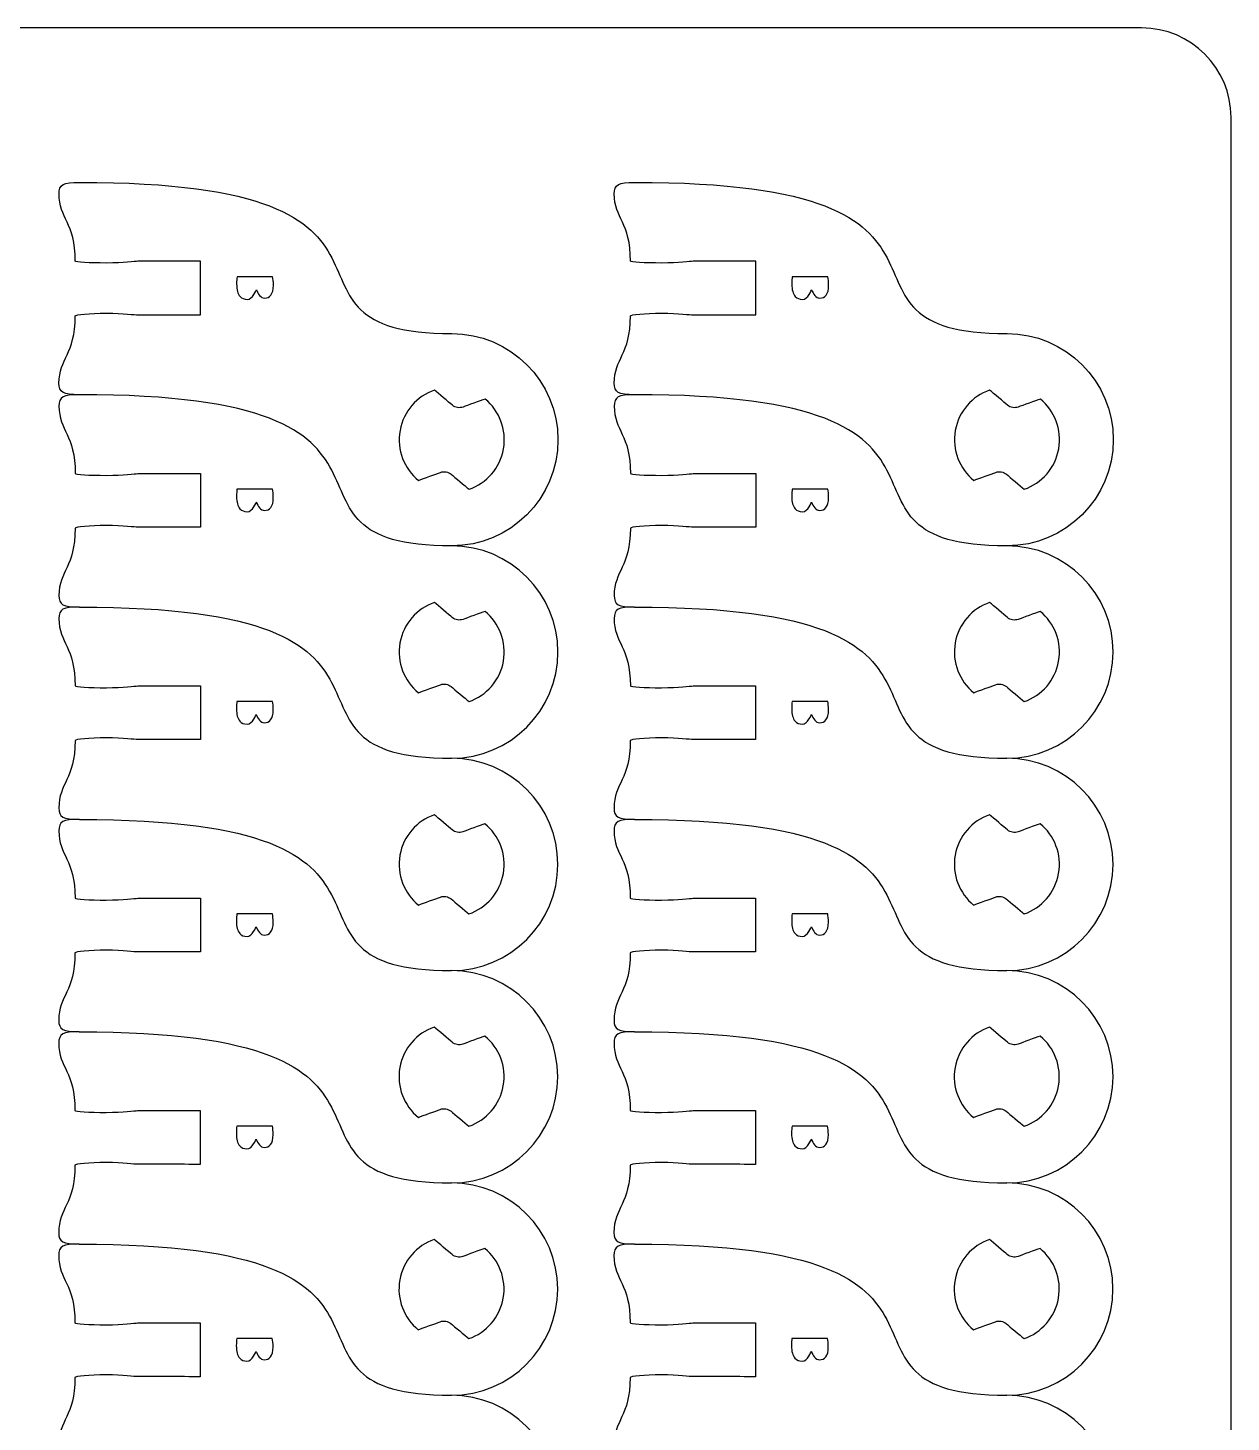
# Model space of a CAD drawing. Extents: x 0 to 300, y 0 to 300.
# Drawn here: x 232.8 to 300, y 222.2 to 300.1 of the extents above; entities that cross this region are included whole.
import ezdxf

# ---------------------------------------------------------------- set-up
doc = ezdxf.new("R2010")
doc.units = 0
doc.header["$MEASUREMENT"] = 0
doc.layers.add('DEFAULT', color=7, linetype='CONTINUOUS')

msp = doc.modelspace()

# ---------------------------------------------------------------- linework, layer by layer
at = {"layer": 'DEFAULT', "color": 1}
for points, knots in [([(295, 0.1), (198.333, 0.1), (101.667, 0.1), (5, 0.1), (2.25, 0.1), (0, 2.35), (0, 5.1), (0, 101.767), (0, 198.433), (0, 295.1), (0, 297.85), (2.25, 300.1), (5, 300.1), (101.667, 300.1), (198.333, 300.1), (295, 300.1), (297.75, 300.1), (300, 297.85), (300, 295.1), (300, 198.433), (300, 101.767), (300, 5.1), (300, 2.35), (297.75, 0.1), (295, 0.1)], [0, 0, 0, 0, 822.047, 822.047, 822.047, 823.047, 823.047, 823.047, 1645.094, 1645.094, 1645.094, 1646.094, 1646.094, 1646.094, 2468.141, 2468.141, 2468.141, 2469.141, 2469.141, 2469.141, 3291.188, 3291.188, 3291.188, 3292.188, 3292.188, 3292.188, 3292.188]), ([(234.522, 280.245), (234.522, 279.723), (234.747, 279.6), (235.668, 279.6), (256.941, 279.6), (245.038, 271.154), (256.461, 271.151), (259.735, 271.147), (262.398, 273.81), (262.398, 277.084), (262.402, 280.354), (259.735, 283.018), (256.464, 283.018), (245.041, 283.021), (256.944, 291.467), (235.672, 291.467), (234.751, 291.467), (234.525, 291.344), (234.525, 290.825), (234.525, 289.431), (235.432, 289.269), (235.432, 287.057), (235.432, 287.004), (236.211, 286.958), (237.178, 286.958), (238.152, 286.958), (238.755, 287.057), (238.931, 287.057), (240.098, 287.057), (241.264, 287.057), (242.431, 287.057), (242.431, 286.057), (242.431, 285.056), (242.431, 284.055), (242.431, 284.055), (239.806, 284.059), (238.931, 284.059), (238.755, 284.059), (238.145, 284.157), (237.178, 284.161), (236.219, 284.157), (235.439, 284.069), (235.428, 284.009), (235.428, 281.801), (234.522, 281.639), (234.522, 280.245)], [1, 1, 1, 1, 2, 2, 2, 3, 3, 3, 4, 4, 4, 5, 5, 5, 6, 6, 6, 7, 7, 7, 8, 8, 8, 9, 9, 9, 10, 10, 10, 19.92, 19.92, 19.92, 28.43, 28.43, 28.43, 29.43, 29.43, 29.43, 30.43, 30.43, 30.43, 31.43, 31.43, 31.43, 32.43, 32.43, 32.43, 32.43]), ([(265.538, 280.245), (265.538, 279.723), (265.764, 279.6), (266.685, 279.6), (287.957, 279.6), (276.055, 271.154), (287.478, 271.151), (290.751, 271.147), (293.415, 273.81), (293.415, 277.084), (293.418, 280.354), (290.751, 283.018), (287.481, 283.018), (276.058, 283.021), (287.961, 291.467), (266.688, 291.467), (265.768, 291.467), (265.542, 291.344), (265.542, 290.825), (265.542, 289.431), (266.449, 289.269), (266.449, 287.057), (266.449, 287.004), (267.228, 286.958), (268.195, 286.958), (269.169, 286.958), (269.772, 287.057), (269.948, 287.057), (271.115, 287.057), (272.281, 287.057), (273.448, 287.057), (273.448, 286.057), (273.448, 285.056), (273.448, 284.055), (273.448, 284.055), (270.823, 284.059), (269.948, 284.059), (269.772, 284.059), (269.161, 284.157), (268.195, 284.161), (267.235, 284.157), (266.456, 284.069), (266.445, 284.009), (266.445, 281.801), (265.538, 281.639), (265.538, 280.245)], [1, 1, 1, 1, 2, 2, 2, 3, 3, 3, 4, 4, 4, 5, 5, 5, 6, 6, 6, 7, 7, 7, 8, 8, 8, 9, 9, 9, 10, 10, 10, 19.92, 19.92, 19.92, 28.43, 28.43, 28.43, 29.43, 29.43, 29.43, 30.43, 30.43, 30.43, 31.43, 31.43, 31.43, 32.43, 32.43, 32.43, 32.43]), ([(253.575, 277.596), (253.766, 278.675), (254.524, 279.515), (255.494, 279.857), (255.72, 279.667), (256.302, 279.18), (256.496, 279.014), (256.662, 278.876), (256.891, 278.838), (257.096, 278.908), (257.336, 279), (258.055, 279.257), (258.327, 279.356), (259.117, 278.707), (259.544, 277.656), (259.354, 276.576), (259.163, 275.49), (258.401, 274.65), (257.431, 274.315), (257.209, 274.502), (256.627, 274.989), (256.433, 275.155), (256.267, 275.292), (256.038, 275.334), (255.833, 275.26), (255.593, 275.172), (254.888, 274.915), (254.609, 274.812), (253.812, 275.461), (253.381, 276.513), (253.575, 277.596)], [1, 1, 1, 1, 2, 2, 2, 3, 3, 3, 4, 4, 4, 5, 5, 5, 6, 6, 6, 7, 7, 7, 8, 8, 8, 9, 9, 9, 10, 10, 10, 11, 11, 11, 11]), ([(284.592, 277.596), (284.782, 278.675), (285.541, 279.515), (286.511, 279.857), (286.737, 279.667), (287.319, 279.18), (287.513, 279.014), (287.679, 278.876), (287.908, 278.838), (288.113, 278.908), (288.353, 279), (289.072, 279.257), (289.344, 279.356), (290.134, 278.707), (290.561, 277.656), (290.37, 276.576), (290.18, 275.49), (289.418, 274.65), (288.448, 274.315), (288.226, 274.502), (287.643, 274.989), (287.449, 275.155), (287.284, 275.292), (287.054, 275.334), (286.85, 275.26), (286.61, 275.172), (285.904, 274.915), (285.626, 274.812), (284.828, 275.461), (284.398, 276.513), (284.592, 277.596)], [1, 1, 1, 1, 2, 2, 2, 3, 3, 3, 4, 4, 4, 5, 5, 5, 6, 6, 6, 7, 7, 7, 8, 8, 8, 9, 9, 9, 10, 10, 10, 11, 11, 11, 11]), ([(235.668, 279.6), (234.747, 279.6), (234.522, 279.476), (234.522, 278.958), (234.522, 277.564), (235.428, 277.402), (235.428, 275.19), (235.428, 275.137), (236.208, 275.091), (237.174, 275.091), (238.148, 275.091), (238.751, 275.19), (238.928, 275.19), (240.094, 275.19), (241.261, 275.19), (242.427, 275.19), (242.427, 274.189), (242.427, 273.188), (242.427, 272.188), (242.427, 272.188), (239.803, 272.191), (238.928, 272.191), (238.751, 272.191), (238.141, 272.29), (237.174, 272.294), (236.215, 272.29), (235.435, 272.202), (235.425, 272.142), (235.425, 269.933), (234.518, 269.771), (234.518, 268.378), (234.518, 267.856), (234.744, 267.732), (235.665, 267.732), (256.937, 267.732), (245.034, 259.287), (256.457, 259.283), (259.731, 259.28), (262.395, 261.943), (262.395, 265.217), (262.398, 268.487), (259.731, 271.151), (256.461, 271.151)], [0, 0, 0, 0, 1, 1, 1, 2, 2, 2, 3, 3, 3, 4, 4, 4, 13.92, 13.92, 13.92, 22.43, 22.43, 22.43, 23.43, 23.43, 23.43, 24.43, 24.43, 24.43, 25.43, 25.43, 25.43, 26.43, 26.43, 26.43, 27.43, 27.43, 27.43, 28.43, 28.43, 28.43, 29.43, 29.43, 29.43, 30.43, 30.43, 30.43, 30.43]), ([(266.685, 279.6), (265.764, 279.6), (265.538, 279.476), (265.538, 278.958), (265.538, 277.564), (266.445, 277.402), (266.445, 275.19), (266.445, 275.137), (267.225, 275.091), (268.191, 275.091), (269.165, 275.091), (269.768, 275.19), (269.945, 275.19), (271.111, 275.19), (272.278, 275.19), (273.444, 275.19), (273.444, 274.189), (273.444, 273.188), (273.444, 272.188), (273.444, 272.188), (270.819, 272.191), (269.945, 272.191), (269.768, 272.191), (269.158, 272.29), (268.191, 272.294), (267.232, 272.29), (266.452, 272.202), (266.441, 272.142), (266.441, 269.933), (265.535, 269.771), (265.535, 268.378), (265.535, 267.856), (265.761, 267.732), (266.681, 267.732), (287.954, 267.732), (276.051, 259.287), (287.474, 259.283), (290.748, 259.28), (293.411, 261.943), (293.411, 265.217), (293.415, 268.487), (290.748, 271.151), (287.478, 271.151)], [0, 0, 0, 0, 1, 1, 1, 2, 2, 2, 3, 3, 3, 4, 4, 4, 13.92, 13.92, 13.92, 22.43, 22.43, 22.43, 23.43, 23.43, 23.43, 24.43, 24.43, 24.43, 25.43, 25.43, 25.43, 26.43, 26.43, 26.43, 27.43, 27.43, 27.43, 28.43, 28.43, 28.43, 29.43, 29.43, 29.43, 30.43, 30.43, 30.43, 30.43]), ([(235.664, 267.732), (234.744, 267.732), (234.518, 267.609), (234.518, 267.09), (234.518, 265.697), (235.425, 265.534), (235.425, 263.322), (235.425, 263.27), (236.204, 263.224), (237.171, 263.224), (238.144, 263.224), (238.748, 263.322), (238.924, 263.322), (240.091, 263.322), (241.257, 263.322), (242.424, 263.322), (242.424, 262.322), (242.424, 261.321), (242.424, 260.32), (242.424, 260.32), (239.799, 260.324), (238.924, 260.324), (238.748, 260.324), (238.137, 260.423), (237.171, 260.426), (236.211, 260.423), (235.432, 260.334), (235.421, 260.274), (235.421, 258.066), (234.514, 257.904), (234.514, 256.51), (234.514, 255.988), (234.74, 255.865), (235.661, 255.865), (256.933, 255.865), (245.031, 247.419), (256.454, 247.416), (259.727, 247.412), (262.391, 250.076), (262.391, 253.349), (262.394, 256.62), (259.727, 259.283), (256.457, 259.283)], [0, 0, 0, 0, 1, 1, 1, 2, 2, 2, 3, 3, 3, 4, 4, 4, 13.92, 13.92, 13.92, 22.43, 22.43, 22.43, 23.43, 23.43, 23.43, 24.43, 24.43, 24.43, 25.43, 25.43, 25.43, 26.43, 26.43, 26.43, 27.43, 27.43, 27.43, 28.43, 28.43, 28.43, 29.43, 29.43, 29.43, 30.43, 30.43, 30.43, 30.43]), ([(253.572, 265.728), (253.762, 266.808), (254.521, 267.647), (255.491, 267.99), (255.716, 267.799), (256.299, 267.312), (256.493, 267.147), (256.658, 267.009), (256.888, 266.97), (257.092, 267.041), (257.332, 267.132), (258.052, 267.39), (258.323, 267.489), (259.114, 266.84), (259.541, 265.788), (259.35, 264.709), (259.16, 263.622), (258.398, 262.783), (257.427, 262.448), (257.205, 262.634), (256.623, 263.121), (256.429, 263.287), (256.263, 263.425), (256.034, 263.467), (255.829, 263.393), (255.589, 263.305), (254.884, 263.047), (254.605, 262.945), (253.808, 263.594), (253.378, 264.645), (253.572, 265.728)], [1, 1, 1, 1, 2, 2, 2, 3, 3, 3, 4, 4, 4, 5, 5, 5, 6, 6, 6, 7, 7, 7, 8, 8, 8, 9, 9, 9, 10, 10, 10, 11, 11, 11, 11]), ([(266.681, 267.732), (265.76, 267.732), (265.535, 267.609), (265.535, 267.09), (265.535, 265.697), (266.441, 265.534), (266.441, 263.322), (266.441, 263.27), (267.221, 263.224), (268.188, 263.224), (269.161, 263.224), (269.765, 263.322), (269.941, 263.322), (271.107, 263.322), (272.274, 263.322), (273.44, 263.322), (273.44, 262.322), (273.44, 261.321), (273.44, 260.32), (273.44, 260.32), (270.816, 260.324), (269.941, 260.324), (269.765, 260.324), (269.154, 260.423), (268.188, 260.426), (267.228, 260.423), (266.448, 260.334), (266.438, 260.274), (266.438, 258.066), (265.531, 257.904), (265.531, 256.51), (265.531, 255.988), (265.757, 255.865), (266.678, 255.865), (287.95, 255.865), (276.047, 247.419), (287.47, 247.416), (290.744, 247.412), (293.408, 250.076), (293.408, 253.349), (293.411, 256.62), (290.744, 259.283), (287.474, 259.283)], [0, 0, 0, 0, 1, 1, 1, 2, 2, 2, 3, 3, 3, 4, 4, 4, 13.92, 13.92, 13.92, 22.43, 22.43, 22.43, 23.43, 23.43, 23.43, 24.43, 24.43, 24.43, 25.43, 25.43, 25.43, 26.43, 26.43, 26.43, 27.43, 27.43, 27.43, 28.43, 28.43, 28.43, 29.43, 29.43, 29.43, 30.43, 30.43, 30.43, 30.43]), ([(284.588, 265.728), (284.779, 266.808), (285.537, 267.647), (286.507, 267.99), (286.733, 267.799), (287.315, 267.312), (287.509, 267.147), (287.675, 267.009), (287.904, 266.97), (288.109, 267.041), (288.349, 267.132), (289.069, 267.39), (289.34, 267.489), (290.13, 266.84), (290.557, 265.788), (290.367, 264.709), (290.176, 263.622), (289.414, 262.783), (288.444, 262.448), (288.222, 262.634), (287.64, 263.121), (287.446, 263.287), (287.28, 263.425), (287.051, 263.467), (286.846, 263.393), (286.606, 263.305), (285.901, 263.047), (285.622, 262.945), (284.825, 263.594), (284.394, 264.645), (284.588, 265.728)], [1, 1, 1, 1, 2, 2, 2, 3, 3, 3, 4, 4, 4, 5, 5, 5, 6, 6, 6, 7, 7, 7, 8, 8, 8, 9, 9, 9, 10, 10, 10, 11, 11, 11, 11]), ([(235.661, 255.865), (234.74, 255.865), (234.514, 255.741), (234.514, 255.223), (234.514, 253.829), (235.421, 253.667), (235.421, 251.455), (235.421, 251.402), (236.201, 251.356), (237.167, 251.356), (238.141, 251.356), (238.744, 251.455), (238.92, 251.455), (240.087, 251.455), (241.254, 251.455), (242.42, 251.455), (242.42, 250.454), (242.42, 249.454), (242.42, 248.453), (242.42, 248.453), (239.795, 248.456), (238.92, 248.456), (238.744, 248.456), (238.134, 248.555), (237.167, 248.559), (236.208, 248.555), (235.428, 248.467), (235.417, 248.407), (235.417, 246.199), (234.511, 246.036), (234.511, 244.643), (234.511, 244.121), (234.737, 243.997), (235.657, 243.997), (256.93, 243.997), (245.027, 235.552), (256.45, 235.548), (259.724, 235.545), (262.387, 238.208), (262.387, 241.482), (262.391, 244.752), (259.724, 247.416), (256.454, 247.416)], [0, 0, 0, 0, 1, 1, 1, 2, 2, 2, 3, 3, 3, 4, 4, 4, 13.92, 13.92, 13.92, 22.43, 22.43, 22.43, 23.43, 23.43, 23.43, 24.43, 24.43, 24.43, 25.43, 25.43, 25.43, 26.43, 26.43, 26.43, 27.43, 27.43, 27.43, 28.43, 28.43, 28.43, 29.43, 29.43, 29.43, 30.43, 30.43, 30.43, 30.43]), ([(253.568, 253.861), (253.758, 254.94), (254.517, 255.78), (255.487, 256.122), (255.713, 255.932), (256.295, 255.445), (256.489, 255.279), (256.655, 255.142), (256.884, 255.103), (257.089, 255.173), (257.329, 255.265), (258.048, 255.523), (258.32, 255.621), (259.11, 254.972), (259.537, 253.921), (259.346, 252.841), (259.156, 251.755), (258.394, 250.915), (257.424, 250.58), (257.202, 250.767), (256.619, 251.254), (256.425, 251.42), (256.26, 251.557), (256.03, 251.6), (255.826, 251.526), (255.586, 251.437), (254.88, 251.18), (254.602, 251.078), (253.804, 251.727), (253.374, 252.778), (253.568, 253.861)], [1, 1, 1, 1, 2, 2, 2, 3, 3, 3, 4, 4, 4, 5, 5, 5, 6, 6, 6, 7, 7, 7, 8, 8, 8, 9, 9, 9, 10, 10, 10, 11, 11, 11, 11]), ([(266.678, 255.865), (265.757, 255.865), (265.531, 255.741), (265.531, 255.223), (265.531, 253.829), (266.438, 253.667), (266.438, 251.455), (266.438, 251.402), (267.217, 251.356), (268.184, 251.356), (269.158, 251.356), (269.761, 251.455), (269.937, 251.455), (271.104, 251.455), (272.27, 251.455), (273.437, 251.455), (273.437, 250.454), (273.437, 249.454), (273.437, 248.453), (273.437, 248.453), (270.812, 248.456), (269.937, 248.456), (269.761, 248.456), (269.151, 248.555), (268.184, 248.559), (267.224, 248.555), (266.445, 248.467), (266.434, 248.407), (266.434, 246.199), (265.528, 246.036), (265.528, 244.643), (265.528, 244.121), (265.753, 243.997), (266.674, 243.997), (287.947, 243.997), (276.044, 235.552), (287.467, 235.548), (290.741, 235.545), (293.404, 238.208), (293.404, 241.482), (293.408, 244.752), (290.741, 247.416), (287.47, 247.416)], [0, 0, 0, 0, 1, 1, 1, 2, 2, 2, 3, 3, 3, 4, 4, 4, 13.92, 13.92, 13.92, 22.43, 22.43, 22.43, 23.43, 23.43, 23.43, 24.43, 24.43, 24.43, 25.43, 25.43, 25.43, 26.43, 26.43, 26.43, 27.43, 27.43, 27.43, 28.43, 28.43, 28.43, 29.43, 29.43, 29.43, 30.43, 30.43, 30.43, 30.43]), ([(284.585, 253.861), (284.775, 254.94), (285.534, 255.78), (286.504, 256.122), (286.73, 255.932), (287.312, 255.445), (287.506, 255.279), (287.672, 255.142), (287.901, 255.103), (288.105, 255.173), (288.345, 255.265), (289.065, 255.523), (289.337, 255.621), (290.127, 254.972), (290.554, 253.921), (290.363, 252.841), (290.173, 251.755), (289.411, 250.915), (288.441, 250.58), (288.218, 250.767), (287.636, 251.254), (287.442, 251.42), (287.276, 251.557), (287.047, 251.6), (286.842, 251.526), (286.603, 251.437), (285.897, 251.18), (285.618, 251.078), (284.821, 251.727), (284.391, 252.778), (284.585, 253.861)], [1, 1, 1, 1, 2, 2, 2, 3, 3, 3, 4, 4, 4, 5, 5, 5, 6, 6, 6, 7, 7, 7, 8, 8, 8, 9, 9, 9, 10, 10, 10, 11, 11, 11, 11]), ([(235.657, 243.997), (234.736, 243.997), (234.511, 243.874), (234.511, 243.355), (234.511, 241.962), (235.417, 241.799), (235.417, 239.588), (235.417, 239.535), (236.197, 239.489), (237.164, 239.489), (238.137, 239.489), (238.74, 239.588), (238.917, 239.588), (240.083, 239.588), (241.25, 239.588), (242.416, 239.588), (242.416, 238.587), (242.416, 237.586), (242.416, 236.585), (242.416, 236.585), (239.792, 236.589), (238.917, 236.589), (238.74, 236.589), (238.13, 236.688), (237.164, 236.691), (236.204, 236.688), (235.424, 236.6), (235.414, 236.54), (235.414, 234.331), (234.507, 234.169), (234.507, 232.775), (234.507, 232.253), (234.733, 232.13), (235.654, 232.13), (256.926, 232.13), (245.023, 223.684), (256.446, 223.681), (259.72, 223.677), (262.384, 226.341), (262.384, 229.615), (262.387, 232.885), (259.72, 235.548), (256.45, 235.548)], [0, 0, 0, 0, 1, 1, 1, 2, 2, 2, 3, 3, 3, 4, 4, 4, 13.92, 13.92, 13.92, 22.43, 22.43, 22.43, 23.43, 23.43, 23.43, 24.43, 24.43, 24.43, 25.43, 25.43, 25.43, 26.43, 26.43, 26.43, 27.43, 27.43, 27.43, 28.43, 28.43, 28.43, 29.43, 29.43, 29.43, 30.43, 30.43, 30.43, 30.43]), ([(253.564, 241.994), (253.755, 243.073), (254.513, 243.913), (255.483, 244.255), (255.709, 244.064), (256.291, 243.577), (256.485, 243.412), (256.651, 243.274), (256.88, 243.235), (257.085, 243.306), (257.325, 243.398), (258.045, 243.655), (258.316, 243.754), (259.106, 243.105), (259.533, 242.053), (259.343, 240.974), (259.152, 239.887), (258.39, 239.048), (257.42, 238.713), (257.198, 238.9), (256.616, 239.386), (256.422, 239.552), (256.256, 239.69), (256.027, 239.732), (255.822, 239.658), (255.582, 239.57), (254.877, 239.312), (254.598, 239.21), (253.801, 239.859), (253.37, 240.91), (253.564, 241.994)], [1, 1, 1, 1, 2, 2, 2, 3, 3, 3, 4, 4, 4, 5, 5, 5, 6, 6, 6, 7, 7, 7, 8, 8, 8, 9, 9, 9, 10, 10, 10, 11, 11, 11, 11]), ([(266.674, 243.997), (265.753, 243.997), (265.527, 243.874), (265.527, 243.355), (265.527, 241.962), (266.434, 241.799), (266.434, 239.588), (266.434, 239.535), (267.214, 239.489), (268.18, 239.489), (269.154, 239.489), (269.757, 239.588), (269.934, 239.588), (271.1, 239.588), (272.267, 239.588), (273.433, 239.588), (273.433, 238.587), (273.433, 237.586), (273.433, 236.585), (273.433, 236.585), (270.809, 236.589), (269.934, 236.589), (269.757, 236.589), (269.147, 236.688), (268.18, 236.691), (267.221, 236.688), (266.441, 236.6), (266.431, 236.54), (266.431, 234.331), (265.524, 234.169), (265.524, 232.775), (265.524, 232.253), (265.75, 232.13), (266.67, 232.13), (287.943, 232.13), (276.04, 223.684), (287.463, 223.681), (290.737, 223.677), (293.4, 226.341), (293.4, 229.615), (293.404, 232.885), (290.737, 235.548), (287.467, 235.548)], [0, 0, 0, 0, 1, 1, 1, 2, 2, 2, 3, 3, 3, 4, 4, 4, 13.92, 13.92, 13.92, 22.43, 22.43, 22.43, 23.43, 23.43, 23.43, 24.43, 24.43, 24.43, 25.43, 25.43, 25.43, 26.43, 26.43, 26.43, 27.43, 27.43, 27.43, 28.43, 28.43, 28.43, 29.43, 29.43, 29.43, 30.43, 30.43, 30.43, 30.43]), ([(284.581, 241.994), (284.772, 243.073), (285.53, 243.913), (286.5, 244.255), (286.726, 244.064), (287.308, 243.577), (287.502, 243.412), (287.668, 243.274), (287.897, 243.235), (288.102, 243.306), (288.342, 243.398), (289.061, 243.655), (289.333, 243.754), (290.123, 243.105), (290.55, 242.053), (290.36, 240.974), (290.169, 239.887), (289.407, 239.048), (288.437, 238.713), (288.215, 238.9), (287.633, 239.386), (287.439, 239.552), (287.273, 239.69), (287.043, 239.732), (286.839, 239.658), (286.599, 239.57), (285.893, 239.312), (285.615, 239.21), (284.817, 239.859), (284.387, 240.91), (284.581, 241.994)], [1, 1, 1, 1, 2, 2, 2, 3, 3, 3, 4, 4, 4, 5, 5, 5, 6, 6, 6, 7, 7, 7, 8, 8, 8, 9, 9, 9, 10, 10, 10, 11, 11, 11, 11]), ([(253.561, 230.126), (253.751, 231.206), (254.51, 232.045), (255.48, 232.387), (255.706, 232.197), (256.288, 231.71), (256.482, 231.544), (256.647, 231.407), (256.877, 231.368), (257.081, 231.438), (257.321, 231.53), (258.041, 231.788), (258.313, 231.886), (259.103, 231.237), (259.53, 230.186), (259.339, 229.107), (259.149, 228.02), (258.387, 227.18), (257.417, 226.845), (257.194, 227.032), (256.612, 227.519), (256.418, 227.685), (256.252, 227.822), (256.023, 227.865), (255.818, 227.791), (255.579, 227.702), (254.873, 227.445), (254.594, 227.343), (253.797, 227.992), (253.367, 229.043), (253.561, 230.126)], [1, 1, 1, 1, 2, 2, 2, 3, 3, 3, 4, 4, 4, 5, 5, 5, 6, 6, 6, 7, 7, 7, 8, 8, 8, 9, 9, 9, 10, 10, 10, 11, 11, 11, 11]), ([(284.577, 230.126), (284.768, 231.206), (285.526, 232.045), (286.497, 232.387), (286.722, 232.197), (287.304, 231.71), (287.498, 231.544), (287.664, 231.407), (287.894, 231.368), (288.098, 231.438), (288.338, 231.53), (289.058, 231.788), (289.329, 231.886), (290.12, 231.237), (290.546, 230.186), (290.356, 229.107), (290.165, 228.02), (289.403, 227.18), (288.433, 226.845), (288.211, 227.032), (287.629, 227.519), (287.435, 227.685), (287.269, 227.822), (287.04, 227.865), (286.835, 227.791), (286.595, 227.702), (285.89, 227.445), (285.611, 227.343), (284.814, 227.992), (284.383, 229.043), (284.577, 230.126)], [1, 1, 1, 1, 2, 2, 2, 3, 3, 3, 4, 4, 4, 5, 5, 5, 6, 6, 6, 7, 7, 7, 8, 8, 8, 9, 9, 9, 10, 10, 10, 11, 11, 11, 11]), ([(235.654, 232.13), (234.733, 232.13), (234.507, 232.006), (234.507, 231.488), (234.507, 230.094), (235.414, 229.932), (235.414, 227.72), (235.414, 227.667), (236.193, 227.621), (237.16, 227.621), (238.134, 227.621), (238.737, 227.72), (238.913, 227.72), (240.08, 227.72), (241.246, 227.72), (242.413, 227.72), (242.413, 226.719), (242.413, 225.719), (242.413, 224.718), (242.413, 224.718), (239.788, 224.722), (238.913, 224.722), (238.737, 224.722), (238.127, 224.82), (237.16, 224.824), (236.2, 224.82), (235.421, 224.732), (235.41, 224.672), (235.41, 222.464), (234.503, 222.302), (234.503, 220.908), (234.503, 220.386), (234.729, 220.262), (235.65, 220.262), (256.923, 220.262), (245.02, 211.817), (256.443, 211.813), (259.717, 211.81), (262.38, 214.473), (262.38, 217.747), (262.384, 221.017), (259.717, 223.681), (256.446, 223.681)], [0, 0, 0, 0, 1, 1, 1, 2, 2, 2, 3, 3, 3, 4, 4, 4, 13.92, 13.92, 13.92, 22.43, 22.43, 22.43, 23.43, 23.43, 23.43, 24.43, 24.43, 24.43, 25.43, 25.43, 25.43, 26.43, 26.43, 26.43, 27.43, 27.43, 27.43, 28.43, 28.43, 28.43, 29.43, 29.43, 29.43, 30.43, 30.43, 30.43, 30.43]), ([(266.67, 232.13), (265.75, 232.13), (265.524, 232.006), (265.524, 231.488), (265.524, 230.094), (266.43, 229.932), (266.43, 227.72), (266.43, 227.667), (267.21, 227.621), (268.177, 227.621), (269.15, 227.621), (269.754, 227.72), (269.93, 227.72), (271.097, 227.72), (272.263, 227.72), (273.43, 227.72), (273.43, 226.719), (273.43, 225.719), (273.43, 224.718), (273.43, 224.718), (270.805, 224.722), (269.93, 224.722), (269.754, 224.722), (269.143, 224.82), (268.177, 224.824), (267.217, 224.82), (266.437, 224.732), (266.427, 224.672), (266.427, 222.464), (265.52, 222.302), (265.52, 220.908), (265.52, 220.386), (265.746, 220.262), (266.667, 220.262), (287.939, 220.262), (276.037, 211.817), (287.46, 211.813), (290.733, 211.81), (293.397, 214.473), (293.397, 217.747), (293.4, 221.017), (290.733, 223.681), (287.463, 223.681)], [0, 0, 0, 0, 1, 1, 1, 2, 2, 2, 3, 3, 3, 4, 4, 4, 13.92, 13.92, 13.92, 22.43, 22.43, 22.43, 23.43, 23.43, 23.43, 24.43, 24.43, 24.43, 25.43, 25.43, 25.43, 26.43, 26.43, 26.43, 27.43, 27.43, 27.43, 28.43, 28.43, 28.43, 29.43, 29.43, 29.43, 30.43, 30.43, 30.43, 30.43])]:
    msp.add_open_spline(points, degree=3, knots=knots, dxfattribs=at)
at = {"layer": 'DEFAULT', "color": 250}
for points in [[(246.458, 286.194), (246.482, 286.08), (246.5, 285.901), (246.5, 285.718), (246.5, 285.457), (246.455, 285.289), (246.353, 285.163), (246.275, 285.058), (246.155, 284.995), (245.996, 284.995), (245.801, 284.995), (245.63, 285.252), (245.552, 285.465), (245.552, 285.465), (245.339, 284.92), (245.04, 284.92), (244.866, 284.92), (244.734, 284.989), (244.635, 285.091), (244.506, 285.232), (244.446, 285.46), (244.446, 285.79), (244.446, 285.97), (244.458, 286.107), (244.47, 286.194), (245.132, 286.194), (245.795, 286.194), (246.458, 286.194)], [(277.475, 286.194), (277.499, 286.08), (277.517, 285.901), (277.517, 285.718), (277.517, 285.457), (277.472, 285.289), (277.37, 285.163), (277.291, 285.058), (277.172, 284.995), (277.013, 284.995), (276.818, 284.995), (276.647, 285.252), (276.569, 285.465), (276.569, 285.465), (276.356, 284.92), (276.056, 284.92), (275.882, 284.92), (275.751, 284.989), (275.652, 285.091), (275.523, 285.232), (275.463, 285.46), (275.463, 285.79), (275.463, 285.97), (275.475, 286.107), (275.487, 286.194), (276.149, 286.194), (276.812, 286.194), (277.475, 286.194)], [(246.454, 274.327), (246.478, 274.213), (246.496, 274.033), (246.496, 273.85), (246.496, 273.589), (246.451, 273.421), (246.349, 273.295), (246.271, 273.191), (246.151, 273.128), (245.992, 273.128), (245.798, 273.128), (245.627, 273.384), (245.549, 273.597), (245.549, 273.597), (245.336, 273.053), (245.036, 273.053), (244.862, 273.053), (244.73, 273.122), (244.631, 273.224), (244.502, 273.365), (244.442, 273.593), (244.442, 273.922), (244.442, 274.102), (244.454, 274.24), (244.466, 274.327), (245.129, 274.327), (245.791, 274.327), (246.454, 274.327)], [(277.471, 274.327), (277.495, 274.213), (277.513, 274.033), (277.513, 273.85), (277.513, 273.589), (277.468, 273.421), (277.366, 273.295), (277.288, 273.191), (277.168, 273.128), (277.009, 273.128), (276.814, 273.128), (276.643, 273.384), (276.565, 273.597), (276.565, 273.597), (276.353, 273.053), (276.053, 273.053), (275.879, 273.053), (275.747, 273.122), (275.648, 273.224), (275.519, 273.365), (275.459, 273.593), (275.459, 273.922), (275.459, 274.102), (275.471, 274.24), (275.483, 274.327), (276.146, 274.327), (276.808, 274.327), (277.471, 274.327)], [(246.45, 262.46), (246.474, 262.346), (246.492, 262.166), (246.492, 261.983), (246.492, 261.722), (246.448, 261.554), (246.346, 261.428), (246.267, 261.323), (246.148, 261.26), (245.989, 261.26), (245.794, 261.26), (245.623, 261.517), (245.545, 261.73), (245.545, 261.73), (245.332, 261.185), (245.032, 261.185), (244.858, 261.185), (244.726, 261.254), (244.628, 261.356), (244.499, 261.497), (244.439, 261.725), (244.439, 262.055), (244.439, 262.235), (244.451, 262.372), (244.463, 262.46), (245.125, 262.46), (245.788, 262.46), (246.45, 262.46)], [(277.467, 262.46), (277.491, 262.346), (277.509, 262.166), (277.509, 261.983), (277.509, 261.722), (277.464, 261.554), (277.362, 261.428), (277.284, 261.323), (277.165, 261.26), (277.005, 261.26), (276.811, 261.26), (276.64, 261.517), (276.562, 261.73), (276.562, 261.73), (276.349, 261.185), (276.049, 261.185), (275.875, 261.185), (275.743, 261.254), (275.644, 261.356), (275.515, 261.497), (275.455, 261.725), (275.455, 262.055), (275.455, 262.235), (275.467, 262.372), (275.479, 262.46), (276.142, 262.46), (276.805, 262.46), (277.467, 262.46)], [(246.447, 250.592), (246.471, 250.478), (246.489, 250.298), (246.489, 250.116), (246.489, 249.855), (246.444, 249.687), (246.342, 249.561), (246.264, 249.456), (246.144, 249.393), (245.985, 249.393), (245.79, 249.393), (245.619, 249.65), (245.541, 249.863), (245.541, 249.863), (245.329, 249.318), (245.029, 249.318), (244.855, 249.318), (244.723, 249.387), (244.624, 249.489), (244.495, 249.63), (244.435, 249.858), (244.435, 250.188), (244.435, 250.367), (244.447, 250.505), (244.459, 250.592), (245.122, 250.592), (245.784, 250.592), (246.447, 250.592)], [(277.464, 250.592), (277.488, 250.478), (277.506, 250.298), (277.506, 250.116), (277.506, 249.855), (277.461, 249.687), (277.359, 249.561), (277.281, 249.456), (277.161, 249.393), (277.002, 249.393), (276.807, 249.393), (276.636, 249.65), (276.558, 249.863), (276.558, 249.863), (276.345, 249.318), (276.045, 249.318), (275.872, 249.318), (275.74, 249.387), (275.64, 249.489), (275.512, 249.63), (275.452, 249.858), (275.452, 250.188), (275.452, 250.367), (275.464, 250.505), (275.476, 250.592), (276.138, 250.592), (276.801, 250.592), (277.464, 250.592)], [(246.443, 238.725), (246.467, 238.611), (246.485, 238.431), (246.485, 238.248), (246.485, 237.987), (246.44, 237.819), (246.338, 237.693), (246.26, 237.588), (246.141, 237.526), (245.981, 237.526), (245.787, 237.526), (245.616, 237.782), (245.538, 237.995), (245.538, 237.995), (245.325, 237.451), (245.025, 237.451), (244.851, 237.451), (244.719, 237.519), (244.62, 237.622), (244.491, 237.762), (244.431, 237.99), (244.431, 238.32), (244.431, 238.5), (244.443, 238.638), (244.455, 238.725), (245.118, 238.725), (245.781, 238.725), (246.443, 238.725)], [(277.46, 238.725), (277.484, 238.611), (277.502, 238.431), (277.502, 238.248), (277.502, 237.987), (277.457, 237.819), (277.355, 237.693), (277.277, 237.588), (277.157, 237.526), (276.998, 237.526), (276.803, 237.526), (276.632, 237.782), (276.554, 237.995), (276.554, 237.995), (276.342, 237.451), (276.042, 237.451), (275.868, 237.451), (275.736, 237.519), (275.637, 237.622), (275.508, 237.762), (275.448, 237.99), (275.448, 238.32), (275.448, 238.5), (275.46, 238.638), (275.472, 238.725), (276.135, 238.725), (276.797, 238.725), (277.46, 238.725)], [(246.44, 226.857), (246.464, 226.743), (246.482, 226.563), (246.482, 226.381), (246.482, 226.12), (246.437, 225.952), (246.335, 225.826), (246.256, 225.721), (246.137, 225.658), (245.978, 225.658), (245.783, 225.658), (245.612, 225.915), (245.534, 226.128), (245.534, 226.128), (245.321, 225.583), (245.021, 225.583), (244.847, 225.583), (244.716, 225.652), (244.616, 225.754), (244.488, 225.895), (244.428, 226.123), (244.428, 226.453), (244.428, 226.633), (244.44, 226.77), (244.452, 226.857), (245.114, 226.857), (245.777, 226.857), (246.44, 226.857)], [(277.456, 226.857), (277.48, 226.743), (277.498, 226.563), (277.498, 226.381), (277.498, 226.12), (277.454, 225.952), (277.352, 225.826), (277.273, 225.721), (277.154, 225.658), (276.995, 225.658), (276.8, 225.658), (276.629, 225.915), (276.551, 226.128), (276.551, 226.128), (276.338, 225.583), (276.038, 225.583), (275.864, 225.583), (275.732, 225.652), (275.634, 225.754), (275.504, 225.895), (275.444, 226.123), (275.444, 226.453), (275.444, 226.633), (275.456, 226.77), (275.468, 226.857), (276.131, 226.857), (276.794, 226.857), (277.456, 226.857)]]:
    msp.add_open_spline(points, degree=3, knots=[5.635, 5.635, 5.635, 5.635, 6.635, 6.635, 6.635, 7.635, 7.635, 7.635, 8.635, 8.635, 8.635, 9.635, 9.635, 9.635, 10.635, 10.635, 10.635, 11.635, 11.635, 11.635, 12.635, 12.635, 12.635, 13.635, 13.635, 13.635, 19.27, 19.27, 19.27, 19.27], dxfattribs=at)

doc.saveas('drawing.dxf')
